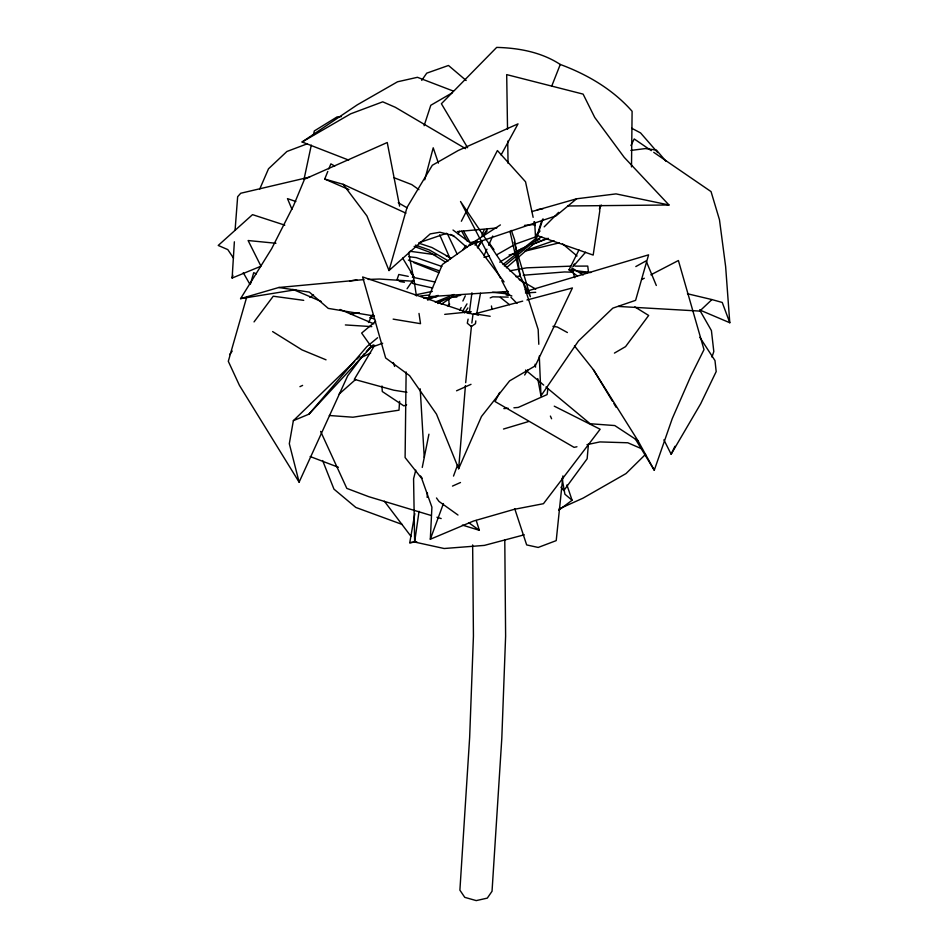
<?xml version="1.0" encoding="UTF-8"?>
<svg xmlns="http://www.w3.org/2000/svg" width="948" height="948" viewBox="0 0 948 948"><rect width="100%" height="100%" fill="white"/><g stroke="black" fill="none" stroke-linecap="round" stroke-linejoin="round"><path stroke-width="1.42" d="M631.498 166.919L632.103 111.283C612.882 89.42 587.369 74.489 560.268 64.464C541.45 52.152 518.84 47.969 496.681 47.4L441.389 103.723L467.625 147.734M406.135 371.948L405.104 457.552L421.73 478.527L431.909 507.192L430.321 539.246L473.467 521.056L514.16 509.349L543.453 503.696L600.143 429.243L554.26 406.171M599.906 205.325L599.74 211.226L593.175 255.071L535.928 235.14L540.064 231.004M260.582 266.376L232.13 278.048L234.369 241.811M235.08 230.222L237.652 196.71L240.733 193.25L309.605 177.098M427.157 497.404L427.43 492.984M399.606 401.336L399.001 410.176L352.94 417.215L329.311 415.508M522.704 301.132L472.993 314.321L362.622 276.958L385.646 357.953L409.595 375.645L436.495 414.146L458.654 468.739L465.432 385.599M465.681 382.672L471.476 325.911M588.412 444.257L587.156 458.761L563.835 490.554L560.92 487.213M562.911 475.92L556.215 540.621L538.191 547.446L526.661 544.922L514.728 508.721M471.938 292.79L469.213 313.646M475.813 320.91L475.481 323.671L471.31 326.539L467.293 323.232L468.111 319.121M476.666 314.037L480.494 293.24M547.873 388.822L547.126 394.581L518.212 407.45L513.911 407.794M471.855 323.007L472.993 314.321M414.821 513.662L409.749 542.754L414.643 541.972L419.052 511.292M412.392 283.168L412.901 280.276L407.071 288.737M354.599 361.342L293.347 420.687L289.318 443.7L299.118 482.153L347.703 375.775L364.328 353.604M422.251 467.435L428.923 434.196M304.047 179.219L311.288 145.151M313.409 135.22L314.309 130.954L337.085 116.912L341.387 116.604M415.757 470.172L413.577 478.764L414.643 541.972M232.13 278.048L232.876 275.24M424.728 179.847L433.212 147.805L438.414 163.115M246.847 296.606L228.302 361.295L239.441 385.386L299.118 482.153M250.473 283.938L253.709 272.692L256.398 273.842M327.795 171.458L324.714 179.054L343.129 184.315L366.935 215.954L389.012 270.536L407.048 207.387L432.324 165.26L458.204 150.519L518.011 123.868L501.101 154.939M537.018 235.578L541.924 220.232M424.111 125.717L430.795 105.275L452.184 92.857M711.972 357.1L713.808 351.53L711.415 330.568L699.731 310.126M539.708 239.228L535.703 240.982L543.014 218.798M635.243 438.794L654.274 470.232L672.262 418.589L690.855 376.036L703.997 349.622L678.401 260.522L650.861 274.825M430.321 539.246L443.427 503.542M453.511 476.074L457.54 465.089M551.653 86.304L560.268 64.464M328.826 168.922L330.888 163.862L334.703 166.066M482.022 235.045L484.25 229.606M259.74 189.031L268.509 168.791L286.912 151.479L307.401 143.752M488.67 245.283L492.723 236.016M458.654 468.739L481.466 416.504L509.586 380.895L535.312 365.81L572.414 287.955L526.958 300.006M483.954 255.676L486.916 249.194M462.873 301.014L465.314 295.823M481.596 240.342L477.804 248.044M484.084 235.14L487.201 228.634M663.896 439.825L671.137 454.222L674.929 446.295M577.261 275.927L569.037 269.825L578.92 249.999M599.326 209.022L601.305 205.052M630.93 145.565L634.224 138.953L651.3 150.661M461.356 221.251L497.404 150.542L525.536 181.779L533.131 217.341M499.703 392.425L495.046 401.537L574.085 447.361L576.953 446.757M574.322 263.982L573.007 266.578L585.603 252.227M368.452 322.533L372.517 314.819M458.121 233.883L459.531 231.288M459.697 310.115L461.166 307.567M671.137 454.222L700.679 403.765L716.19 371.58L714.993 360.584L699.861 337.37M462.612 311.252L466.985 303.881M374.673 345.226L354.303 379.354L393.847 390.209L406.905 392.282M524.659 375.017L527.74 370.04M295.812 289.709L240.579 298.644L271.673 248.672L293.489 205.775L304.533 179.16L387.246 142.52L399.606 206.131M464.662 312.947L467.862 307.958M537.741 378.619L540.976 395.849L578.481 340.972L612.835 308.136L635.61 300.338L648.586 254.846L525.453 291.569M421.73 80.367L426.73 73.162L448.475 65.471L466.167 80.497M463.015 249.644L466.037 245.437M229.594 354.599L232.213 351.104M254.04 321.905L273.249 296.214L303.727 300.35M477.354 247.452L482.449 240.709M474.995 245.129L477.685 241.716M482.165 236.028L487.213 230.921M293.347 420.687L308.989 414.134L366.793 346.743L377.612 337.725M308.989 414.134L373.275 344.788M366.331 351.518L371.332 346.304M544.188 226.856L558.633 212.364M645.624 454.27L626.012 473.573L583.02 498.162L559.154 508.922M356.721 359.292L359.885 356.223M699.849 310.02L729.782 322.735L722.246 302.459L711.924 299.58L699.743 311.086L618.38 306.441M389.012 270.536L430.226 233.895L439.884 232.236L453.914 235.768M339.135 394.072L355.642 379.449M506.374 267.822L533.463 244.11M375.657 321.36L361.65 333.068L371.64 347.205L382.696 343.259M507.536 129.295L506.694 74.619L583.115 94.113L594.728 117.445L624.187 157.309L668.98 204.981L616.046 193.89L576.633 198.784L556.026 215.86L468.727 245.283L500.39 224.925M504.348 265.997L532.195 242.984L541.663 236.692M503.009 264.539L535.739 238.564M558.775 510.166L572.082 500.26L566.928 484.949M437.976 303.526L442.68 300.137M447.314 305.825L449.696 304.13M309.901 297.459L313.527 294.935M348.698 160.094L302.116 141.987L357.313 104.813L397.532 81.789L417.44 77.309L453.357 91.079M441.187 304.32L453.357 296.12M369.684 317.853L373.334 315.506M499.714 262.158L521.838 248.459L527.135 246.35M614.434 353.094L625.562 346.624L648.669 315.459L634.816 306.891M302.116 141.987L350.665 113.819L382.743 101.827L395.316 107.29L465.658 148.694M496.503 254.929L513.093 245.473M635.812 266.566L646.098 260.878L656.312 285.49M641.678 279.589L644.296 278.226M299.947 386.666L302.613 385.398M361.306 357.503L370.644 353.071M427.619 300.101L438.166 295.373M456.557 390.801L471.002 384.331M452.48 486.087L460.491 482.52M490.199 297.921L492.699 296.843L508.235 297.103M435.144 302.116L454.08 294.484M515.676 251.635L522.49 248.743M532.018 244.714L547.008 238.363M406.597 404.784L403.86 405.898L382.281 391.524L381.949 385.99M533.748 243.719L548.465 238.351M437.549 302.673L449.648 297.897L460.716 295.266M467.02 313.172L471.168 311.691L444.719 314.369M515.641 244.027L536.272 236.68M526.152 250.402L554.011 240.673M531.911 211.558L576.633 198.784M418.838 242.771L446.65 233.279M503.495 429.041L528.439 421.587M240.579 298.644L278.807 287.493L363.937 279.589M524.28 534.802L484.369 545.396L444.138 548.513L415.449 542.22M509.064 254.976L514.811 253.59M524.884 251.161L559.391 242.83M470.279 242.676L477.117 241.041M483.954 257.264L489.417 255.96M586.99 444.648L599.894 441.922L627.801 442.775L642.424 449.091M415.224 294.935L432.383 291.356M516.02 276.721L520.334 275.844M523.201 275.252L564.534 271.958L573.007 272.206M350.476 314.238L359.209 312.627M537.326 209.709L543.038 208.679M509.526 270.844L526.721 267.834L570.743 266.151M349.587 281.011L356.851 279.838M409.749 542.754L416.717 541.746M630.87 150.436L645.387 148.575L656.431 150.08L665.911 161.207M420.853 295.906L429.527 295.018M457.469 231.585L496.788 227.958M524.457 225.399L534.648 224.451L534.044 221.607M423.756 298.134L436.708 296.925M503.85 408.6L508.164 408.256M508.211 291.439L428.804 296.677L442.408 264.48L474.071 242.119L504.087 281.888M525.441 292.991L535.739 292.316M368.18 279.435L379.508 279.032L414.217 281.307L416.397 295.918M567.591 205.989L668.98 204.981M574.998 266.127L587.736 266.08L588.388 271.306L587.12 272.621L580.058 272.408M345.368 324.939L371.794 326.622M506.125 294.97L509.064 295.243M275.927 243.269L248.103 240.531L260.89 266.033M492.522 292.292L505.509 293.679L511.861 295.966M408.896 256.707L416.219 257.619L441.721 266.424M569.037 269.825L590.794 272.55M410.069 251.279L436.199 254.834M446.366 256.209L449.269 256.612M408.363 260.084L438.723 270.607M278.807 287.493L309.356 292.126L328.269 308.396L374.401 316.028M404.417 282.243L400.08 281.556L397.105 279.47L398.788 274.482L408.256 276.378M413.091 283.606L432.632 287.991M490.175 316.276L474.119 313.717L478.254 315.246M552.945 326.325L557.329 327.024L567.414 332.535M393.136 319.132L420.521 323.671L419.004 313.444M453.203 296.451L456.853 297.151M525.097 289.804L529.422 290.645M412.309 277.183L434.907 281.983M687.43 293.75L711.924 299.58M431.293 515.522L368.796 496.693L346.814 488.386L320.625 431.399M436.945 517.264L441.176 518.568M462.387 525.085L479.344 530.299L476.24 520.476M284.803 225.15L252.524 214.639L218.218 245.449L227.816 249.608L233.504 258.117M419.348 243.34L431.956 247.535L451.153 258.271M295.847 201.509L287.481 198.63L291.984 209.33M415.461 245.117L429.314 249.928L448.286 260.866M402.225 524.469L355.844 507.453L333.969 489.144L322.628 460.55M414.134 246.397L429.266 252.085L445.548 262.11M310.15 456.533L338.389 467.281M393.918 177.667L411.728 184.587L418.921 189.647M413.743 262.62L438.936 272.68M326.041 359.825L301.997 349.883L272.621 331.575M292.849 289.365L321.194 301.44M340.095 309.486L373.844 323.861M324.714 179.054L348.959 189.6M370.644 317.473L374.65 319.251M343.129 184.315L405.934 213.158M631.735 128.241L640.564 132.921L657.746 152.628M503.435 291.664L509.621 295.16M519.22 279.577L535.798 289.116M398.255 202.73L407.142 207.861M450.573 234.417L455.36 237.273L466.878 247.452M532.693 224.036L535.205 225.553M583.198 274.956L571.869 267.94L574.761 277.74M654.274 470.232L638.051 440.856L614.778 425.557L590.13 423.732L545.977 386.997M453.002 230.032L471.903 244.074M653.729 152.332L711.047 191.603L719.473 219.746L725.635 266.566L729.782 322.735M457.991 515.025L439.007 501.445L436.483 497.973M468.668 522.656L479.344 530.299M500.378 297.435L509.526 304.675M525.595 370.04L543.714 385.113M562.425 243.731L577.036 255.972M572.082 500.26L564.901 494.204L562.081 478.242M510.901 297.245L517.016 303.396M574.476 345.901L593.365 369.637L638.051 440.856M410.401 272.242L413.98 276.935L402.651 258.093M384.378 501.255L411.005 536.367M420.533 476.003L422.216 478.325M489.417 243.328L493.944 249.644M243.257 272.692L249.774 284.08M593.365 369.637L612.396 401.075M613.925 403.587L616.2 407.367M463.489 230.98L471.263 244.679M461.7 231.205L467.293 241.242M500.426 278.048L460.527 201.486L501.445 262.264L523.189 282.705L538.18 329.537L538.796 344.266M501.776 280.644L509.206 294.911M510 231.407L520.132 275.856L530.394 296.7L514.195 242.214M447.586 234.192L457.114 254.017M550.385 416.065L551.594 418.755M439.682 234.784L450.264 258.982M511.363 230.423L514.61 239.773L520.132 275.856M393.29 362.515L394.605 366.438M408.6 252.393L414.217 281.307M535.039 364.257L535.584 367.137M491.443 305.991L491.941 308.858M420.201 388.822L424.254 457.422M534.672 221.844L535.703 240.982M539.293 356.057L540.976 395.849M448.831 299.118L449.127 306.216M507.713 141.122L508.057 163.281M504.786 540.028L505.616 636.144L501.812 738.291L492.036 891.262L487.296 898.123L476.24 900.6L464.769 897.353L459.899 890.16L469.651 737.449L473.431 636.025L472.649 544.934"/></g></svg>
